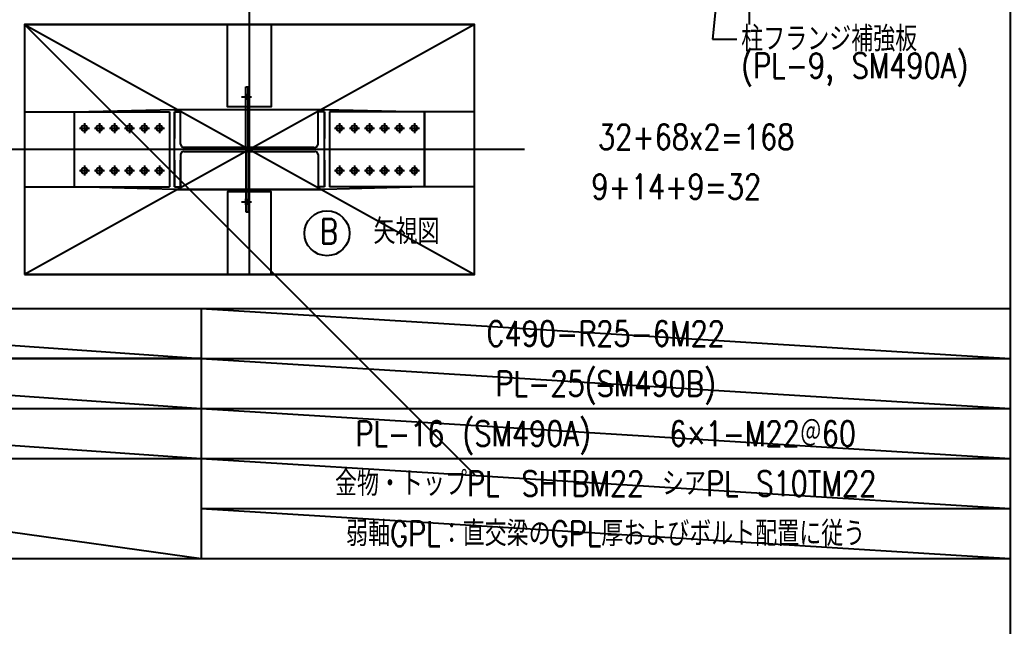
# Model space of a CAD drawing. Extents: x -668440 to 1010955, y -1678500 to 210463.
# Drawn here: x -566332 to -526717, y -767362 to -743112 of the extents above; entities that cross this region are included whole.
import ezdxf
from ezdxf.enums import TextEntityAlignment as Align

# ---------------------------------------------------------------- set-up
doc = ezdxf.new("R2010")
doc.units = 0
doc.header["$MEASUREMENT"] = 0
doc.linetypes.add('CENTER', pattern=[2, 1.25, -0.25, 0.25, -0.25])
doc.linetypes.add('DASHED1', pattern=[2.5, 1.25, -1.25])
doc.layers.get('0').update_dxf_attribs({"color": 3, "linetype": 'CONTINUOUS'})
doc.layers.get('Defpoints').update_dxf_attribs({"color": 251, "linetype": 'CONTINUOUS'})
doc.layers.add('standard', color=4, linetype='CENTER')
doc.layers.add('詳細', color=7, linetype='CONTINUOUS')
doc.styles.add('DRACAD', font='txt', dxfattribs={"width": 0.85, "bigfont": 'extfont2'})

# ---------------------------------------------------------------- blocks, each defined once
blk = doc.blocks.new('剛接合部C1Y')
for p, q in [((-219741.54476, -376150.73644), (-219741.54476, -381090.73644)), ((-220866.09839, -378354.7772), (-220932.82849, -379013.39951, -545.26685)), ((-220932.82849, -379013.39951, -545.26685), (-220835.53562, -379013.70516, -545.26685)), ((-222798.62063, -379204.06986), (-222789.62063, -379204.06986)), ((-222815.62063, -379244.06986, -52), (-222775.62063, -379244.06986, -52)), ((-222815.62063, -379244.06986, -52), (-222775.62063, -379244.06986, -52)), ((-223484.62063, -379604.06986), (-223484.62063, -379304.06986)), ((-223084.62063, -379604.06986), (-223084.62063, -379304.06986)), ((-223084.62063, -379304.06986), (-223059.62063, -379304.06986)), ((-223059.62063, -379433.06986), (-223059.62063, -379304.06986)), ((-222509.62063, -379433.06986), (-222509.62063, -379304.06986)), ((-222484.62063, -379304.06986), (-222509.62063, -379304.06986)), ((-222484.62063, -379604.06986), (-222484.62063, -379304.06986)), ((-222084.62063, -379604.06986), (-222084.62063, -379304.06986)), ((-223444.62063, -379349.06986, -20), (-223444.62063, -379389.06986, -20)), ((-223384.62063, -379349.06986, -20), (-223384.62063, -379389.06986, -20)), ((-223324.62063, -379349.06986, -20), (-223324.62063, -379389.06986, -20)), ((-223264.62063, -379349.06986, -20), (-223264.62063, -379389.06986, -20)), ((-223204.62063, -379349.06986, -20), (-223204.62063, -379389.06986, -20)), ((-223144.62063, -379349.06986, -20), (-223144.62063, -379389.06986, -20)), ((-222424.62063, -379349.06986, -20), (-222424.62063, -379389.06986, -20)), ((-222364.62063, -379349.06986, -20), (-222364.62063, -379389.06986, -20)), ((-222304.62063, -379349.06986, -20), (-222304.62063, -379389.06986, -20)), ((-222244.62063, -379349.06986, -20), (-222244.62063, -379389.06986, -20)), ((-222184.62063, -379349.06986, -20), (-222184.62063, -379389.06986, -20)), ((-222124.62063, -379349.06986, -20), (-222124.62063, -379389.06986, -20)), ((-223464.62063, -379369.06986, -20), (-223424.62063, -379369.06986, -20)), ((-223444.62063, -379369.06986, -20), (-223444.62063, -379369.06986, 20)), ((-223444.62063, -379369.06986, -20), (-223444.62063, -379369.06986, 20)), ((-223444.62063, -379369.06986, 20), (-223444.62063, -379369.06986, -60)), ((-223404.62063, -379369.06986, -20), (-223364.62063, -379369.06986, -20)), ((-223384.62063, -379369.06986, -20), (-223384.62063, -379369.06986, 20)), ((-223384.62063, -379369.06986, -20), (-223384.62063, -379369.06986, 20)), ((-223384.62063, -379369.06986, 20), (-223384.62063, -379369.06986, -60)), ((-223344.62063, -379369.06986, -20), (-223304.62063, -379369.06986, -20)), ((-223324.62063, -379369.06986, -20), (-223324.62063, -379369.06986, 20)), ((-223324.62063, -379369.06986, -20), (-223324.62063, -379369.06986, 20)), ((-223324.62063, -379369.06986, 20), (-223324.62063, -379369.06986, -60)), ((-223284.62063, -379369.06986, -20), (-223244.62063, -379369.06986, -20)), ((-223264.62063, -379369.06986, -20), (-223264.62063, -379369.06986, 20)), ((-223264.62063, -379369.06986, -20), (-223264.62063, -379369.06986, 20)), ((-223264.62063, -379369.06986, 20), (-223264.62063, -379369.06986, -60)), ((-223224.62063, -379369.06986, -20), (-223184.62063, -379369.06986, -20)), ((-223204.62063, -379369.06986, -20), (-223204.62063, -379369.06986, 20)), ((-223204.62063, -379369.06986, -20), (-223204.62063, -379369.06986, 20)), ((-223204.62063, -379369.06986, 20), (-223204.62063, -379369.06986, -60)), ((-223164.62063, -379369.06986, -20), (-223124.62063, -379369.06986, -20)), ((-223144.62063, -379369.06986, -20), (-223144.62063, -379369.06986, 20)), ((-223144.62063, -379369.06986, -20), (-223144.62063, -379369.06986, 20)), ((-223144.62063, -379369.06986, 20), (-223144.62063, -379369.06986, -60)), ((-222444.62063, -379369.06986, -20), (-222404.62063, -379369.06986, -20)), ((-222424.62063, -379369.06986, -20), (-222424.62063, -379369.06986, 20)), ((-222424.62063, -379369.06986, 20), (-222424.62063, -379369.06986, -60)), ((-222384.62063, -379369.06986, -20), (-222344.62063, -379369.06986, -20)), ((-222364.62063, -379369.06986, -20), (-222364.62063, -379369.06986, 20)), ((-222364.62063, -379369.06986, 20), (-222364.62063, -379369.06986, -60)), ((-222324.62063, -379369.06986, -20), (-222284.62063, -379369.06986, -20)), ((-222304.62063, -379369.06986, -20), (-222304.62063, -379369.06986, 20)), ((-222304.62063, -379369.06986, 20), (-222304.62063, -379369.06986, -60)), ((-222264.62063, -379369.06986, -20), (-222224.62063, -379369.06986, -20)), ((-222244.62063, -379369.06986, -20), (-222244.62063, -379369.06986, 20)), ((-222244.62063, -379369.06986, 20), (-222244.62063, -379369.06986, -60)), ((-222204.62063, -379369.06986, -20), (-222164.62063, -379369.06986, -20)), ((-222184.62063, -379369.06986, -20), (-222184.62063, -379369.06986, 20)), ((-222184.62063, -379369.06986, 20), (-222184.62063, -379369.06986, -60)), ((-222144.62063, -379369.06986, -20), (-222104.62063, -379369.06986, -20)), ((-222124.62063, -379369.06986, -20), (-222124.62063, -379369.06986, 20)), ((-222124.62063, -379369.06986, 20), (-222124.62063, -379369.06986, -60)), ((-223059.62063, -379433.06986), (-223055.81302, -379442.26225)), ((-223055.81302, -379465.87747), (-223059.62063, -379475.06986)), ((-223055.81302, -379442.26225), (-223046.62063, -379446.06986)), ((-223046.62063, -379462.06986), (-223055.81302, -379465.87747)), ((-223046.62063, -379446.06986), (-222522.62063, -379446.06986)), ((-223046.62063, -379462.06986), (-222522.62063, -379462.06986)), ((-222522.62063, -379446.06986), (-222513.42824, -379442.26225)), ((-222513.42824, -379465.87747), (-222522.62063, -379462.06986)), ((-222513.42824, -379442.26225), (-222509.62063, -379433.06986)), ((-222509.62063, -379475.06986), (-222513.42824, -379465.87747)), ((-223059.62063, -379475.06986), (-223059.62063, -379604.06986)), ((-222509.62063, -379475.06986), (-222509.62063, -379604.06986)), ((-223464.62063, -379539.06986, -20), (-223424.62063, -379539.06986, -20)), ((-223444.62063, -379519.06986, -20), (-223444.62063, -379559.06986, -20)), ((-223444.62063, -379539.06986, -20), (-223444.62063, -379539.06986, 20)), ((-223444.62063, -379539.06986, -20), (-223444.62063, -379539.06986, 20)), ((-223444.62063, -379539.06986, 20), (-223444.62063, -379539.06986, -60)), ((-223404.62063, -379539.06986, -20), (-223364.62063, -379539.06986, -20)), ((-223384.62063, -379519.06986, -20), (-223384.62063, -379559.06986, -20)), ((-223384.62063, -379539.06986, -20), (-223384.62063, -379539.06986, 20)), ((-223384.62063, -379539.06986, -20), (-223384.62063, -379539.06986, 20)), ((-223384.62063, -379539.06986, 20), (-223384.62063, -379539.06986, -60)), ((-223344.62063, -379539.06986, -20), (-223304.62063, -379539.06986, -20)), ((-223324.62063, -379519.06986, -20), (-223324.62063, -379559.06986, -20)), ((-223324.62063, -379539.06986, -20), (-223324.62063, -379539.06986, 20)), ((-223324.62063, -379539.06986, -20), (-223324.62063, -379539.06986, 20)), ((-223324.62063, -379539.06986, 20), (-223324.62063, -379539.06986, -60)), ((-223284.62063, -379539.06986, -20), (-223244.62063, -379539.06986, -20)), ((-223264.62063, -379519.06986, -20), (-223264.62063, -379559.06986, -20)), ((-223264.62063, -379539.06986, -20), (-223264.62063, -379539.06986, 20)), ((-223264.62063, -379539.06986, -20), (-223264.62063, -379539.06986, 20)), ((-223264.62063, -379539.06986, 20), (-223264.62063, -379539.06986, -60)), ((-223224.62063, -379539.06986, -20), (-223184.62063, -379539.06986, -20)), ((-223204.62063, -379519.06986, -20), (-223204.62063, -379559.06986, -20)), ((-223204.62063, -379539.06986, -20), (-223204.62063, -379539.06986, 20)), ((-223204.62063, -379539.06986, -20), (-223204.62063, -379539.06986, 20)), ((-223204.62063, -379539.06986, 20), (-223204.62063, -379539.06986, -60)), ((-223164.62063, -379539.06986, -20), (-223124.62063, -379539.06986, -20)), ((-223144.62063, -379519.06986, -20), (-223144.62063, -379559.06986, -20)), ((-223144.62063, -379539.06986, -20), (-223144.62063, -379539.06986, 20)), ((-223144.62063, -379539.06986, -20), (-223144.62063, -379539.06986, 20)), ((-223144.62063, -379539.06986, 20), (-223144.62063, -379539.06986, -60)), ((-222444.62063, -379539.06986, -20), (-222404.62063, -379539.06986, -20)), ((-222424.62063, -379519.06986, -20), (-222424.62063, -379559.06986, -20)), ((-222424.62063, -379539.06986, -20), (-222424.62063, -379539.06986, 20)), ((-222424.62063, -379539.06986, -20), (-222424.62063, -379539.06986, 20)), ((-222424.62063, -379539.06986, 20), (-222424.62063, -379539.06986, -60)), ((-222384.62063, -379539.06986, -20), (-222344.62063, -379539.06986, -20)), ((-222364.62063, -379519.06986, -20), (-222364.62063, -379559.06986, -20)), ((-222364.62063, -379539.06986, -20), (-222364.62063, -379539.06986, 20)), ((-222364.62063, -379539.06986, -20), (-222364.62063, -379539.06986, 20)), ((-222364.62063, -379539.06986, 20), (-222364.62063, -379539.06986, -60)), ((-222324.62063, -379539.06986, -20), (-222284.62063, -379539.06986, -20)), ((-222304.62063, -379519.06986, -20), (-222304.62063, -379559.06986, -20)), ((-222304.62063, -379539.06986, -20), (-222304.62063, -379539.06986, 20)), ((-222304.62063, -379539.06986, -20), (-222304.62063, -379539.06986, 20)), ((-222304.62063, -379539.06986, 20), (-222304.62063, -379539.06986, -60)), ((-222264.62063, -379539.06986, -20), (-222224.62063, -379539.06986, -20)), ((-222244.62063, -379519.06986, -20), (-222244.62063, -379559.06986, -20)), ((-222244.62063, -379539.06986, -20), (-222244.62063, -379539.06986, 20)), ((-222244.62063, -379539.06986, -20), (-222244.62063, -379539.06986, 20)), ((-222244.62063, -379539.06986, 20), (-222244.62063, -379539.06986, -60)), ((-222204.62063, -379539.06986, -20), (-222164.62063, -379539.06986, -20)), ((-222184.62063, -379519.06986, -20), (-222184.62063, -379559.06986, -20)), ((-222184.62063, -379539.06986, -20), (-222184.62063, -379539.06986, 20)), ((-222184.62063, -379539.06986, -20), (-222184.62063, -379539.06986, 20)), ((-222184.62063, -379539.06986, 20), (-222184.62063, -379539.06986, -60)), ((-222144.62063, -379539.06986, -20), (-222104.62063, -379539.06986, -20)), ((-222124.62063, -379519.06986, -20), (-222124.62063, -379559.06986, -20)), ((-222124.62063, -379539.06986, -20), (-222124.62063, -379539.06986, 20)), ((-222124.62063, -379539.06986, -20), (-222124.62063, -379539.06986, 20)), ((-222124.62063, -379539.06986, 20), (-222124.62063, -379539.06986, -60)), ((-223084.62063, -379604.06986), (-223059.62063, -379604.06986)), ((-222484.62063, -379604.06986), (-222509.62063, -379604.06986)), ((-222815.62063, -379664.06986, -52), (-222775.62063, -379664.06986, -52)), ((-222815.62063, -379664.06986, -52), (-222775.62063, -379664.06986, -52)), ((-222798.62063, -379704.06986), (-222789.62063, -379704.06986)), ((-225827.69641, -380090.73644), (-219741.54466, -380090.73644)), ((-225827.69641, -380090.73644), (-219741.54466, -380090.73644)), ((-225827.69641, -380090.73644), (-219755.39291, -380090.73644)), ((-222977.69641, -380090.73644), (-222977.69641, -381090.73644)), ((-225827.69641, -380290.73644), (-219741.54466, -380290.73644)), ((-225827.69641, -380490.73644), (-219741.54466, -380490.73644)), ((-225827.69641, -380690.73644), (-219741.54466, -380690.73644)), ((-222977.69641, -380890.73644), (-219741.54466, -380890.73644)), ((-225827.6965, -381090.73644), (-219741.54466, -381090.73644))]:
    blk.add_line(p, q)
at = {"ltscale": 0.5}
for p, q in [((-222798.62063, -379446.06986), (-222798.62063, -379204.06986)), ((-222789.62063, -379446.06986), (-222789.62063, -379204.06986)), ((-222798.62063, -379462.06986), (-222798.62063, -379704.06986)), ((-222789.62063, -379462.06986), (-222789.62063, -379704.06986))]:
    blk.add_line(p, q, dxfattribs=at)
at = {"linetype": 'Continuous', "ltscale": 0.5}
for p, q in [((-222789.62063, -379446.07039), (-222801.62063, -379446.07039)), ((-222801.62063, -379446.07097), (-222789.62063, -379446.07097)), ((-222801.62063, -379446.07097), (-222789.62063, -379446.07097)), ((-222801.62063, -379462.06875), (-222789.62063, -379462.06875)), ((-222801.62063, -379462.06875), (-222789.62063, -379462.06875)), ((-222789.62063, -379462.06933), (-222801.62063, -379462.06933))]:
    blk.add_line(p, q, dxfattribs=at)
for points in [[(-222697.62063, -378954.06986), (-222697.62063, -379284.06986), (-222871.62063, -379284.06986), (-222871.62063, -378954.06986)], [(-223484.62063, -379304.06986), (-223084.62063, -379294.06986), (-222484.62063, -379294.06986), (-222084.62063, -379304.06986), (-222084.62063, -379604.06986), (-222484.62063, -379614.06986), (-223084.62063, -379614.06986), (-223484.62063, -379604.06986)], [(-222697.62063, -379954.06986), (-222697.62063, -379624.06986), (-222871.62063, -379624.06986), (-222871.62063, -379954.06986)]]:
    blk.add_lwpolyline(points)
blk.add_lwpolyline([(-225827.69641, -380090.73644), (-222977.69641, -380090.73644), (-222977.69641, -380290.73644), (-225827.69641, -380290.73644)], close=True)
at = {"ltscale": 0.5, "extrusion": (1, -1.96005e-15, 0)}
for centre in [(-379244.06986, -12, -222798.62063), (-379244.06986, -12, -222798.62063), (-379244.06986, -12, -222789.62063), (-379244.06986, -12, -222789.62063)]:
    blk.add_circle(centre, 12, dxfattribs=at)
at = {"ltscale": 0.5, "extrusion": (1, 1.96005e-15, 0)}
for centre in [(-379664.06986, -12, -222798.62063), (-379664.06986, -12, -222798.62063), (-379664.06986, -12, -222789.62063), (-379664.06986, -12, -222789.62063)]:
    blk.add_circle(centre, 12, dxfattribs=at)
at = {"ltscale": 10}
blk.add_circle((-222474.32904, -379789.61766), 90, dxfattribs=at)
at = {"layer": 'Defpoints'}
for p, q in [((-219741.54476, -376150.73644), (-219741.54476, -393525.7562)), ((-223684.62063, -378954.06977), (-221884.62063, -380754.06977)), ((-223684.62063, -378954.06986), (-221884.62063, -379954.06986, 20)), ((-221884.62063, -378954.06977), (-223684.62054, -379954.06977, 20)), ((-225827.69641, -380090.73644), (-222977.69641, -380290.73644)), ((-222977.69641, -380090.73644), (-219741.54466, -380290.73644)), ((-225827.69641, -380290.73644), (-222977.69641, -380490.73644)), ((-222977.69641, -380290.73644), (-219741.54466, -380490.73644)), ((-225827.69641, -380490.73644), (-222977.69641, -380690.73644)), ((-222977.69641, -380490.73644), (-219741.54466, -380690.73644)), ((-225827.69641, -380690.73644), (-222977.69641, -381090.73644)), ((-222977.69641, -380690.73644), (-219741.54466, -380890.73644)), ((-222977.69641, -380890.73644), (-219741.54466, -381090.73644))]:
    blk.add_line(p, q, dxfattribs=at)
at = {"layer": 'Defpoints', "elevation": 20}
for points in [[(-223684.62063, -378954.06977), (-221884.62063, -378954.06977)], [(-223684.62063, -378954.06986), (-221884.62063, -378954.06986)], [(-221884.62054, -379954.06977), (-223684.62054, -379954.06977)]]:
    blk.add_lwpolyline(points, dxfattribs=at)
blk.add_lwpolyline([(-223684.62054, -379954.06986), (-221884.62054, -379954.06986), (-221884.62054, -378954.06986), (-223684.62054, -378954.06986)], close=True, dxfattribs=at)
at = {"layer": 'standard', "linetype": 'CENTER', "ltscale": 1800}
for p, q in [((-222784.62063, -379954.06986), (-222784.62063, -377020.73644)), ((-221684.62063, -379454.06986), (-225684.62063, -379454.06986))]:
    blk.add_line(p, q, dxfattribs=at)
at = {"layer": 'standard', "linetype": 'CENTER', "ltscale": 600}
blk.add_line((-220784.62063, -378954.06977), (-220784.62063, -377020.73644), dxfattribs=at)
at = {"layer": '詳細'}
for p, q in [((-223684.62063, -379304.06986), (-223484.62063, -379304.06986)), ((-223084.62063, -379294.06986), (-222484.62063, -379294.06986)), ((-223059.62063, -379304.06986), (-223084.62063, -379304.06986)), ((-223084.62063, -379304.06986), (-223084.62063, -379410.56986)), ((-223059.62063, -379411.63555), (-223059.62063, -379304.06986)), ((-222484.62063, -379304.06986), (-222484.62063, -379410.56986)), ((-221884.62063, -379304.06986), (-222084.62063, -379304.06986)), ((-222526.62063, -379446.06986), (-223046.62063, -379446.06986)), ((-223046.62063, -379462.06986), (-222526.62063, -379462.06986)), ((-222790.12063, -379446.07036), (-222790.12063, -379446.07097)), ((-222790.12063, -379462.06936), (-222790.12063, -379462.06875)), ((-222789.62063, -379446.07102), (-222789.62063, -379446.07039)), ((-222789.62063, -379446.07102), (-222789.62063, -379446.07039)), ((-222789.62063, -379462.06871), (-222789.62063, -379462.06933)), ((-222789.62063, -379462.06871), (-222789.62063, -379462.06933)), ((-222779.62063, -379446.07102), (-222779.62063, -379446.07039)), ((-222779.62063, -379462.06871), (-222779.62063, -379462.06933)), ((-222779.12063, -379446.07036), (-222779.12063, -379446.07097)), ((-222779.12063, -379462.06936), (-222779.12063, -379462.06875)), ((-223084.62063, -379497.56986), (-223084.62063, -379604.06986)), ((-223059.62063, -379604.06986), (-223059.62063, -379497.56986)), ((-222484.62063, -379497.56986), (-222484.62063, -379604.06986)), ((-223684.62063, -379604.06986), (-223484.62063, -379604.06986)), ((-223084.62063, -379604.06986), (-223059.62063, -379604.06986)), ((-223084.62063, -379614.06986), (-222484.62063, -379614.06986)), ((-221884.62063, -379604.06986), (-222084.62063, -379604.06986))]:
    blk.add_line(p, q, dxfattribs=at)
at = {"layer": '詳細', "linetype": 'DASHED1', "ltscale": 500}
for p, q in [((-223484.62063, -379304.06986), (-223104.62063, -379304.06986)), ((-223104.62063, -379304.06986), (-223104.62063, -379604.06986)), ((-222464.62063, -379304.06986), (-222464.62063, -379604.06986)), ((-222084.62063, -379304.06986), (-222464.62063, -379304.06986)), ((-223484.62063, -379604.06986), (-223104.62063, -379604.06986)), ((-222084.62063, -379604.06986), (-222464.62063, -379604.06986))]:
    blk.add_line(p, q, dxfattribs=at)
at = {"layer": '詳細'}
for centre in [(-223444.62063, -379369.06986), (-223444.62063, -379369.06986), (-223384.62063, -379369.06986), (-223384.62063, -379369.06986), (-223324.62063, -379369.06986), (-223324.62063, -379369.06986), (-223264.62063, -379369.06986), (-223264.62063, -379369.06986), (-223204.62063, -379369.06986), (-223204.62063, -379369.06986), (-223144.62063, -379369.06986), (-223144.62063, -379369.06986), (-222424.62063, -379369.06986), (-222364.62063, -379369.06986), (-222304.62063, -379369.06986), (-222244.62063, -379369.06986), (-222184.62063, -379369.06986), (-222124.62063, -379369.06986), (-223444.62063, -379539.06986), (-223444.62063, -379539.06986), (-223384.62063, -379539.06986), (-223384.62063, -379539.06986), (-223324.62063, -379539.06986), (-223324.62063, -379539.06986), (-223264.62063, -379539.06986), (-223264.62063, -379539.06986), (-223204.62063, -379539.06986), (-223204.62063, -379539.06986), (-223144.62063, -379539.06986), (-223144.62063, -379539.06986), (-222424.62063, -379539.06986), (-222424.62063, -379539.06986), (-222364.62063, -379539.06986), (-222364.62063, -379539.06986), (-222304.62063, -379539.06986), (-222304.62063, -379539.06986), (-222244.62063, -379539.06986), (-222244.62063, -379539.06986), (-222184.62063, -379539.06986), (-222184.62063, -379539.06986), (-222124.62063, -379539.06986), (-222124.62063, -379539.06986)]:
    blk.add_circle(centre, 12, dxfattribs=at)
at = {"style": 'DRACAD', "width": 0.8}
for s, p in [('柱フランジ補強板', (-220817.48058, -379012.05632, -545.26685)), ('(PL-9, SM490A)', (-220817.48058, -379118.69529, -545.26685))]:
    blk.add_text(s, height=100, dxfattribs=at).set_placement(p, align=Align.MIDDLE_LEFT)
at = {"ltscale": 10, "style": 'DRACAD', "width": 0.8}
blk.add_text('B  矢視図', height=100, dxfattribs=at).set_placement((-222502.77806, -379832.48793))
at = {"style": 'DRACAD', "width": 0.8}
for s, p in [('C490-R25-6M22', (-221359.62054, -380190.73644)), ('-', (-221359.62054, -380390.73644)), ('PL-16 (SM490A)   6×1-M22＠60', (-221359.62054, -380590.73644))]:
    blk.add_text(s, height=100, dxfattribs=at).set_placement(p, align=Align.MIDDLE_CENTER)
at = {"color": 2, "style": 'DRACAD', "width": 0.8}
for s, p in [('PL-25(SM490B)', (-221359.62054, -380390.73644)), ('金物・トップPL\u3000SHTBM22 シアPL S10TM22', (-221359.62054, -380790.73644)), ('弱軸GPL：直交梁のGPL厚およびボルト配置に従う', (-221359.62054, -380990.73644, 545.26685))]:
    blk.add_text(s, height=100, dxfattribs=at).set_placement(p, align=Align.MIDDLE_CENTER)
at = {"layer": 'Defpoints', "style": 'DRACAD', "width": 0.8}
for s, p in [('32+68x2=168', (-221390.09772, -379454.10038, -560)), ('9+14+9=32', (-221416.49882, -379653.22816, -560))]:
    blk.add_text(s, height=100, dxfattribs=at).set_placement(p)

msp = doc.modelspace()

# ---------------------------------------------------------------- block references
at = {"xscale": 10, "yscale": 10, "zscale": 10}
msp.add_blockref('剛接合部C1Y', (1670698.6842, 3046247.35843, 5600), dxfattribs=at)

doc.saveas('drawing.dxf')
